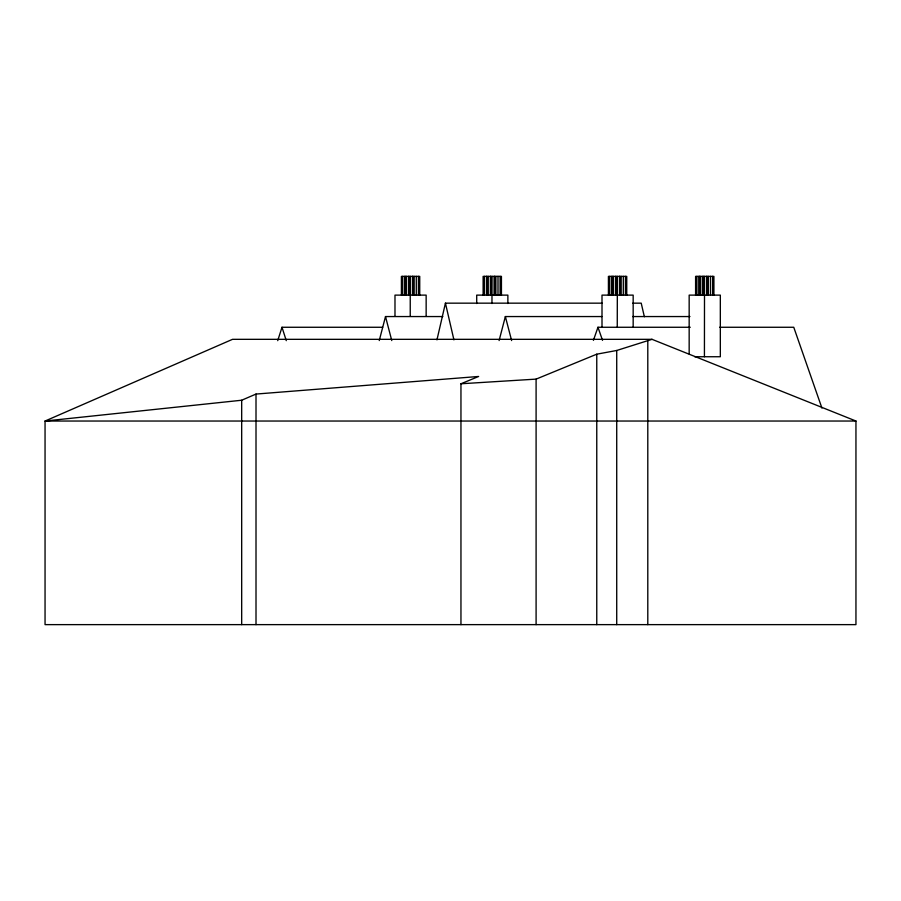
<?xml version="1.0" encoding="UTF-8"?>
<svg xmlns="http://www.w3.org/2000/svg" width="901" height="901" viewBox="0 0 901 901"><rect width="100%" height="100%" fill="white"/><g stroke="black" fill="none" stroke-linecap="round" stroke-linejoin="round"><path stroke-width="1.35" d="M436.951 339.88L445.432 303.164L602.059 303.164M379.253 340.567L385.504 316.555L442.841 316.555M499.098 340.567L505.36 316.555L601.857 316.555M277.722 340.668L282.002 327.266L382.688 327.266M593.41 340.353L597.971 327.266L690.267 327.266M855.95 421.037L45.05 421.037L232.514 339.328L652.031 339.328L855.95 421.026L855.95 624.63L45.05 624.63L45.05 421.037L241.682 400.235L256.008 394.064L478.634 376.472L460.952 383.77L460.952 624.63M460.952 383.77L536.095 379.118L596.766 354.183L616.723 350.478L652.031 339.328M632.829 303.164L641.219 303.164L644.361 316.758M632.626 316.555L689.952 316.555M719.64 327.266L793.758 327.266L821.937 408.097M694.716 356.74L720.327 356.74L720.327 295.123L689.164 295.123L689.164 353.935M597.971 327.266L602.532 340.353M282.002 327.266L286.281 340.668M505.36 316.555L511.622 340.567M385.504 316.555L391.766 340.567M445.432 303.164L453.924 339.88M713.907 295.123L713.907 276.37L695.595 276.37L695.595 295.123M712.601 276.37L712.601 295.123M710.472 276.37L710.472 295.123M708.344 276.37L708.344 295.123M707.026 276.37L707.026 295.123M706.654 276.37L706.654 295.123M704.526 276.37L704.424 356.74M703.219 276.37L703.219 295.123M702.848 276.37L702.848 295.123M700.719 276.37L700.719 295.123M699.401 276.37L699.401 295.123M699.03 276.37L699.03 295.123M696.901 276.37L696.901 295.123M647.796 341.017L647.796 624.63M633.166 327.333L633.166 295.123L602.003 295.123L602.003 327.333M626.747 295.123L626.747 276.37L608.423 276.37L608.423 295.123M625.429 276.37L625.429 295.123M623.301 276.37L623.301 295.123M621.183 276.37L621.183 295.123M619.865 276.37L619.865 295.123M619.494 276.37L619.494 295.123M617.365 276.37L617.253 327.333M616.723 350.478L616.723 624.63M616.047 276.37L616.047 295.123M615.676 276.37L615.676 295.123M613.547 276.37L613.547 295.123M612.241 276.37L612.241 295.123M611.869 276.37L611.869 295.123M609.74 276.37L609.74 295.123M596.766 354.183L596.766 624.63M536.095 379.118L536.095 624.63M507.871 303.524L507.871 295.123L476.708 295.123L476.708 303.524M501.44 295.123L501.44 276.37L483.127 276.37L483.127 295.123M500.134 276.37L500.134 295.123M498.005 276.37L498.005 295.123M495.877 276.37L495.877 295.123M494.57 276.37L494.57 295.123M494.187 276.37L494.187 295.123M492.07 276.37L491.957 303.524M490.752 276.37L490.752 295.123M490.381 276.37L490.381 295.123M488.252 276.37L488.252 295.123M486.934 276.37L486.934 295.123M486.563 276.37L486.563 295.123M484.434 276.37L484.434 295.123M426.15 316.127L426.15 295.123L394.987 295.123L394.987 316.127M419.731 295.123L419.731 276.37L401.407 276.37L401.407 295.123M418.413 276.37L418.413 295.123M416.285 276.37L416.285 295.123M414.167 276.37L414.167 295.123M412.849 276.37L412.849 295.123M412.478 276.37L412.478 295.123M410.349 276.37L410.349 295.123M410.237 295.123L410.237 316.127M409.031 276.37L409.031 295.123M408.66 276.37L408.66 295.123M406.531 276.37L406.531 295.123M405.225 276.37L405.225 295.123M404.853 276.37L404.853 295.123M402.724 276.37L402.724 295.123M256.008 394.064L256.008 624.63M241.682 400.235L241.682 624.63"/></g></svg>
